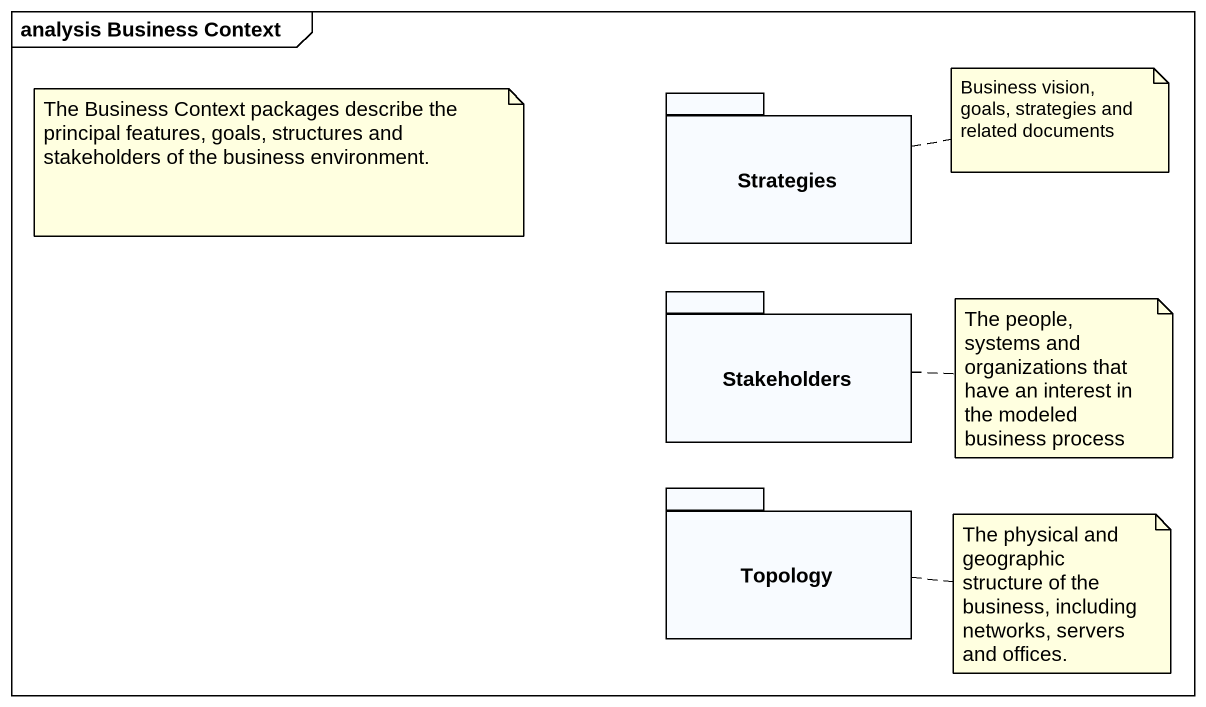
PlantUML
@startuml
mainframe analysis Business Context
package Strategies {
}
package Stakeholders {
}
package Topology {
}
note as N1
  The Business Context packages describe the principal features, goals, structures and stakeholders of the business environment.
end note
note right of Strategies : Business vision, goals, strategies and related documents
note right of Stakeholders : The people, systems and organizations that have an interest in the modeled business process
note right of Topology : The physical and geographic structure of the business, including networks, servers and offices.
@enduml
